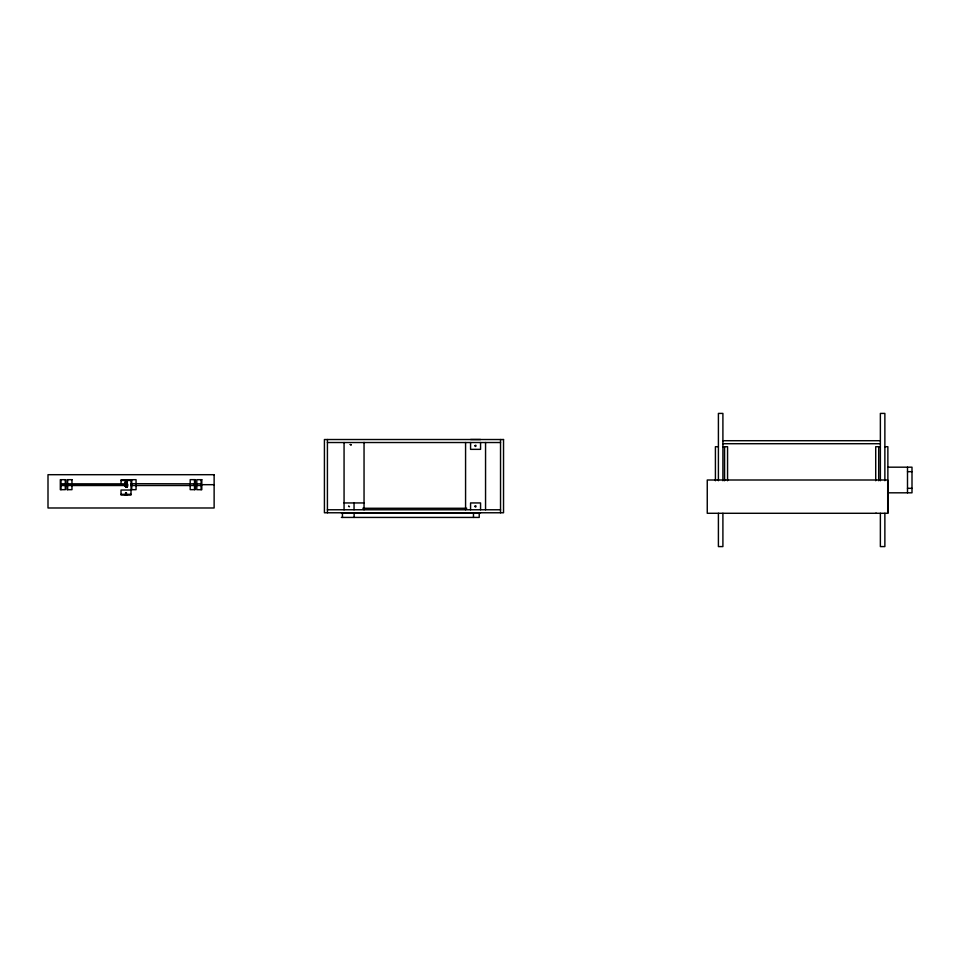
<?xml version="1.0" encoding="UTF-8"?>
<svg xmlns="http://www.w3.org/2000/svg" width="960" height="960" viewBox="0 0 960 960"><rect width="100%" height="100%" fill="white"/><g stroke="black" fill="none" stroke-linecap="round" stroke-linejoin="round"><path stroke-width="1.44" d="M887.7 513.288L887.7 480L707.256 480L707.256 513.288L887.868 513.288L887.868 446.712L884.868 446.712M125.172 484.284L126.96 483.54L125.172 483.228M125.676 483.036L127.212 483.264L125.208 483.192M125.904 484.716L126.96 484.512L125.904 484.596L126.96 485.208L125.676 485.676M125.34 483.696L126.96 483.48L125.904 483.048L126.96 482.676L125.904 482.724L126.96 482.988L125.676 483.564L127.476 483.3M125.172 485.868L126.96 486.108L125.904 486.672L126.96 486.96L126.96 482.4L125.904 482.4L125.904 486.96L126.96 486.96L125.208 485.712M127.212 484.848L126.624 484.56M127.584 486.168L125.304 486.204L127.632 486.132L125.568 485.604L127.236 485.208L126.192 485.076M125.34 486.204L127.584 485.64M125.172 483.756L127.236 483.756M127.584 484.584L125.22 484.188M127.584 485.112L126.096 484.812M126.624 486L125.904 486.408L126.96 486.624L125.904 486.696L126.96 486.684L125.904 486.876L126.96 486.864L125.904 486.96L126.96 486.108L125.592 486.036M125.34 485.808L127.128 486.204M126.864 480.456L126.864 482.784L125.904 482.832L126.96 483.156L125.904 483.54L126.96 483.612L125.592 483.528M126.084 486.144L126.96 486.624L125.904 486.876L126.96 486.864L125.904 486.696M127.128 483.168L125.34 483.168M127.128 485.412L126.192 485.208M127.128 485.808L127.236 483.852M127.272 483.396L125.784 483.12L126.96 482.4L125.904 482.484L126.96 483.252L125.988 483.252M125.676 483.432L126.96 483.888L125.532 483.72M127.212 485.316L125.532 485.784M125.676 485.94L126.408 485.868M125.988 485.724L126.96 485.004M125.532 484.2L126.732 483.9M126.96 484.608L125.904 484.512L126.96 484.356L126.096 483.888M126.192 485.604L126.96 485.208L126.192 485.88M127.212 483.06L125.304 483.036M126.996 483.192L126.192 483.492M126.96 484.356L126.192 484.296M125.904 484.272L126.96 484.152L125.592 483.924M126.96 483.156L125.904 483L126.96 483.252M126.96 484.74L60.984 484.68M126.396 484.152L125.532 484.068M125.904 484.188L126.624 484.164M125.904 485.112L126.96 485.328L125.904 485.544M126.96 485.268L125.904 485.4L126.96 485.328M126.396 484.02L125.988 484.14M126.096 483.756L127.02 483.912M126.96 483.54L125.904 483.624L126.96 483.48M126.96 485.88L125.904 485.676M125.904 484.116L126.96 484.044M126.96 486.288L125.904 486.408M125.904 485.82L126.96 485.748M125.904 482.76L126.96 482.7M125.904 486.672L126.96 486.648M125.904 486.888L126.96 486.9M126.96 482.844L125.196 482.784L125.196 480.456M722.904 440.712L880.368 440.712M327.42 442.524L500.532 442.524M722.904 443.712L880.368 443.712M718.404 446.712L715.416 446.712L715.416 480.744M722.904 446.712L727.56 446.712L727.56 480.744M880.368 446.712L875.712 446.712L875.712 480.744M887.868 467.184L912 467.184L912 492.816L887.868 492.816M907.5 471.672L912 471.672M121.044 480.456L131.028 480.456M194.52 483.648L195.18 483.648M60.984 483.852L125.64 483.852L125.64 485.52L60.984 485.52M131.064 483.684L201.12 483.852M125.64 484.416L127.212 484.248M125.904 484.512L126.96 484.512M194.52 484.644L195.18 484.644M131.064 484.68L131.724 484.68M201.792 484.68L214.128 484.68M125.64 484.944L127.224 484.944M201.12 485.52L131.712 485.52L131.712 483.852M66.972 485.676L67.644 485.676M131.064 485.688L131.724 485.688M907.5 488.328L912 488.328M121.02 494.352L131.004 494.352M344.064 502.944L364.044 502.944M362.82 508.272L466.752 508.272M327.42 509.772L500.532 509.772M341.376 512.94L480.564 512.772M875.724 513.288L876.372 513.288M341.376 517.428L479.22 517.428L479.22 512.94M125.904 482.46L126.96 482.46M126.096 484.944L127.476 485.016M126.192 484.02L126.816 484.176M126.192 484.548L126.996 484.728M126.624 485.748L125.988 485.592M126.732 484.428L127.596 484.392M125.904 483L126.96 483.072M907.5 467.184L907.5 492.816M884.868 480.684L884.868 413.412L880.368 413.412L880.368 480.744M884.868 513.288L884.868 546.588L880.368 546.588L880.368 513.288M878.712 446.712L878.712 480.744M724.572 446.712L724.572 480.744M722.904 480.744L722.904 413.412L718.404 413.412L718.404 480.72M722.904 513.288L722.904 546.588L718.404 546.588L718.404 513.288M500.532 439.524L500.532 512.772M485.556 442.512L485.556 509.784M480.564 439.524L470.568 439.524M480.564 442.524L480.564 449.352L470.568 449.352L470.568 442.524M480.564 509.772L480.564 502.944L470.568 502.944L470.568 509.772M473.472 512.94L473.472 517.428M465.576 442.512L465.576 509.784M364.044 442.38L364.044 509.832M354.144 512.94L354.144 517.428M354.048 502.944L354.048 509.772M344.064 442.524L344.064 509.832M342.444 512.94L342.444 517.428M327.42 439.524L327.42 512.772M201.12 479.688L201.12 489.684M194.52 479.652L194.52 489.648M131.724 479.688L131.724 489.684M131.064 479.688L131.064 489.684L136.056 489.684L136.056 479.688L121.044 479.796L121.044 484.788M126.564 483L126.564 486.36M126.672 494.352L126.672 495.024M126.42 495.024L126.42 492.696L125.604 492.696L125.592 495.024M126.3 483L126.3 486.36M126.036 480.456L126.036 482.784M126.012 492.696L126.012 495.024M125.34 494.352L125.34 495.024M67.644 479.688L67.644 489.672M60.984 479.688L60.984 489.672M350.244 444.564L351.204 444.816L350.244 444.564M348.576 506.316L349.488 506.688L348.624 506.196M474.924 445.68C475.74 448.224 476.904 443.892 474.924 445.68M474.924 506.268C475.74 508.812 476.904 504.48 474.924 506.268M126.96 482.496L125.904 482.508L126.96 482.484M503.532 439.524L324.42 439.524L324.42 512.772L503.532 512.772L503.532 439.524M214.128 474.696L48 474.696L48 507.984L214.128 507.984L214.128 474.696M195.18 479.652L190.188 479.652L190.188 489.648L195.18 489.648L195.18 479.652M65.304 479.688L60.312 479.688L60.312 489.672L65.304 489.672L65.304 479.688M71.964 479.688L66.972 479.688L66.972 489.672L71.964 489.672L71.964 479.688M201.792 479.688L196.8 479.688L196.8 489.684L201.792 489.684L201.792 479.688M131.004 490.032L121.02 490.032L121.02 495.024L131.004 495.024L131.004 490.032"/></g></svg>
